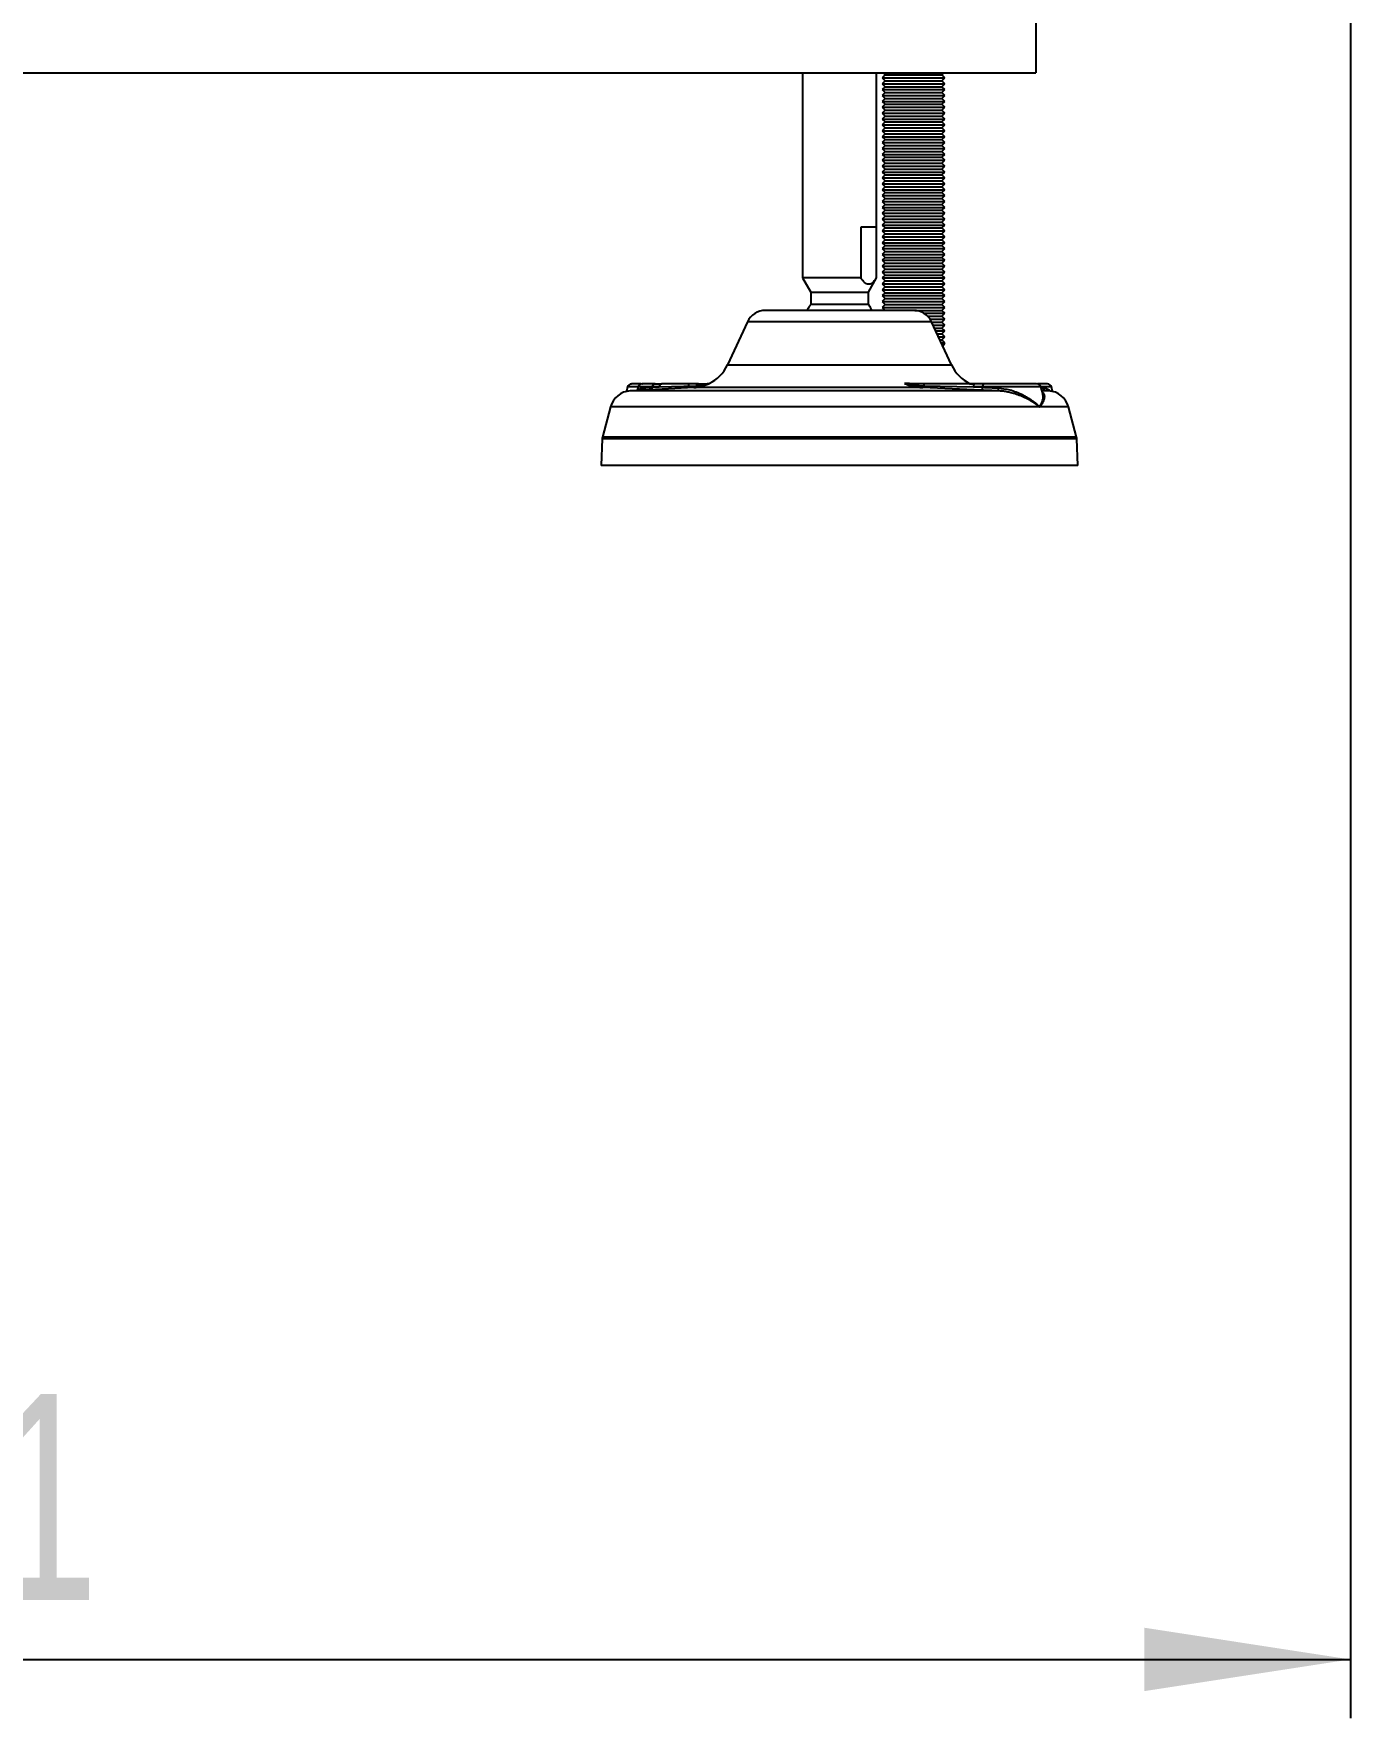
# Model space of a CAD drawing. Header units: millimetres. Extents: x 10 to 584, y 10 to 410.
# Drawn here: x 488.66 to 511.03, y 204.49 to 233.11 of the extents above; entities that cross this region are included whole.
import ezdxf

# ---------------------------------------------------------------- set-up
doc = ezdxf.new("R2010")
doc.units = ezdxf.units.MM
doc.layers.add('2', color=1, linetype='Continuous')
doc.styles.add('SLDTEXTSTYLE0', font='TXT', dxfattribs={"width": 0.7})
doc.dimstyles.new('SLDDIMSTYLE1', dxfattribs={"dimtxt": 3.5, "dimasz": 3.5, "dimexe": 0, "dimexo": 0.0625, "dimgap": 0.875, "dimtad": 1, "dimdec": 0, "dimlfac": 15, "dimrnd": 1e-09, "dimzin": 12, "dimdsep": 46, "dimtxsty": 'SLDTEXTSTYLE0', "dimsah": 1, "dimcen": 0.09, "dimadec": 0, "dimazin": 3, "dimtfac": 1, "dimtdec": 0, "dimtofl": 0, "dimtmove": 0, "dimatfit": 3, "dimfxl": 0, "dimfrac": 2, "dimtolj": 1, "dimtzin": 12, "dimarcsym": 0})

# ---------------------------------------------------------------- blocks, each defined once
blk = doc.blocks.new('_D_2')
at = {"layer": '2', "color": 1}
for p, q in [((466.283, 275.512), (466.283, 204.494)), ((511.03, 251.412), (511.03, 204.494)), ((466.283, 205.494), (511.03, 205.494))]:
    blk.add_line(p, q, dxfattribs=at)
for points in [[(466.283, 205.494), (469.783, 204.956), (469.783, 206.033)], [(511.03, 205.494), (507.53, 206.033), (507.53, 204.956)]]:
    blk.add_solid(points, dxfattribs=at)
at = {"layer": '2', "color": 1, "insert": (484.289, 210.006), "char_height": 3.5, "attachment_point": 1, "style": 'SLDTEXTSTYLE0'}
blk.add_mtext('671', dxfattribs=at)

msp = doc.modelspace()

# ---------------------------------------------------------------- linework, layer by layer
at = {"color": 7, "linetype": 'Continuous', "lineweight": 25}
for p, q in [((505.68289, 233.77832), (505.68289, 232.44498)), ((472.34955, 232.44498), (505.68289, 232.44498)), ((501.71933, 232.44498), (501.71933, 228.96348)), ((502.97978, 228.96348), (502.97978, 232.44498)), ((503.12327, 232.41165), (503.07327, 232.36165)), ((503.08993, 232.44498), (503.12327, 232.41165)), ((503.12327, 232.41165), (504.08631, 232.41165)), ((504.08631, 232.41165), (504.13593, 232.36165)), ((504.08631, 232.41165), (504.08993, 232.41165)), ((504.08993, 232.41165), (504.12327, 232.44498)), ((504.13993, 232.36165), (504.08993, 232.41165)), ((503.07327, 232.36165), (503.12327, 232.31165)), ((503.07327, 232.36165), (504.13593, 232.36165)), ((503.12327, 232.31165), (503.07327, 232.26165)), ((503.07327, 232.26165), (503.12327, 232.21165)), ((503.07327, 232.26165), (504.13593, 232.26165)), ((503.12327, 232.21165), (503.07327, 232.16165)), ((503.07327, 232.16165), (503.12327, 232.11165)), ((503.07327, 232.16165), (504.13593, 232.16165)), ((503.12327, 232.11165), (503.07327, 232.06165)), ((503.12327, 232.31165), (504.08631, 232.31165)), ((503.12327, 232.21165), (504.08631, 232.21165)), ((503.12327, 232.11165), (504.08631, 232.11165)), ((504.08631, 232.31165), (504.13593, 232.36165)), ((504.08631, 232.31165), (504.13593, 232.26165)), ((504.08631, 232.31165), (504.08993, 232.31165)), ((504.08631, 232.21165), (504.13593, 232.26165)), ((504.08631, 232.21165), (504.13593, 232.16165)), ((504.08631, 232.21165), (504.08993, 232.21165)), ((504.08631, 232.11165), (504.13593, 232.16165)), ((504.08631, 232.11165), (504.13593, 232.06165)), ((504.08631, 232.11165), (504.08993, 232.11165)), ((504.08993, 232.31165), (504.13993, 232.36165)), ((504.13993, 232.26165), (504.08993, 232.31165)), ((504.08993, 232.21165), (504.13993, 232.26165)), ((504.13993, 232.16165), (504.08993, 232.21165)), ((504.08993, 232.11165), (504.13993, 232.16165)), ((504.13993, 232.06165), (504.08993, 232.11165)), ((504.13593, 232.36165), (504.13993, 232.36165)), ((504.13593, 232.26165), (504.13993, 232.26165)), ((504.13593, 232.16165), (504.13993, 232.16165)), ((503.07327, 232.06165), (503.12327, 232.01165)), ((503.07327, 232.06165), (504.13593, 232.06165)), ((503.12327, 232.01165), (503.07327, 231.96165)), ((503.07327, 231.96165), (503.12327, 231.91165)), ((503.07327, 231.96165), (504.13593, 231.96165)), ((503.12327, 231.91165), (503.07327, 231.86165)), ((503.07327, 231.86165), (503.12327, 231.81165)), ((503.07327, 231.86165), (504.13593, 231.86165)), ((503.12327, 231.81165), (503.07327, 231.76165)), ((503.12327, 232.01165), (504.08631, 232.01165)), ((503.12327, 231.91165), (504.08631, 231.91165)), ((503.12327, 231.81165), (504.08631, 231.81165)), ((504.08631, 232.01165), (504.13593, 232.06165)), ((504.08631, 232.01165), (504.13593, 231.96165)), ((504.08631, 232.01165), (504.08993, 232.01165)), ((504.08631, 231.91165), (504.13593, 231.96165)), ((504.08631, 231.91165), (504.13593, 231.86165)), ((504.08631, 231.91165), (504.08993, 231.91165)), ((504.08631, 231.81165), (504.13593, 231.86165)), ((504.08631, 231.81165), (504.13593, 231.76165)), ((504.08631, 231.81165), (504.08993, 231.81165)), ((504.08993, 232.01165), (504.13993, 232.06165)), ((504.13993, 231.96165), (504.08993, 232.01165)), ((504.08993, 231.91165), (504.13993, 231.96165)), ((504.13993, 231.86165), (504.08993, 231.91165)), ((504.08993, 231.81165), (504.13993, 231.86165)), ((504.13993, 231.76165), (504.08993, 231.81165)), ((504.13593, 232.06165), (504.13993, 232.06165)), ((504.13593, 231.96165), (504.13993, 231.96165)), ((504.13593, 231.86165), (504.13993, 231.86165)), ((503.07327, 231.76165), (503.12327, 231.71165)), ((503.07327, 231.76165), (504.13593, 231.76165)), ((503.12327, 231.71165), (503.07327, 231.66165)), ((503.07327, 231.66165), (503.12327, 231.61165)), ((503.07327, 231.66165), (504.13593, 231.66165)), ((503.12327, 231.61165), (503.07327, 231.56165)), ((503.07327, 231.56165), (503.12327, 231.51165)), ((503.07327, 231.56165), (504.13593, 231.56165)), ((503.12327, 231.71165), (504.08631, 231.71165)), ((503.12327, 231.61165), (504.08631, 231.61165)), ((504.08631, 231.71165), (504.13593, 231.76165)), ((504.08631, 231.71165), (504.13593, 231.66165)), ((504.08631, 231.71165), (504.08993, 231.71165)), ((504.08631, 231.61165), (504.13593, 231.66165)), ((504.08631, 231.61165), (504.13593, 231.56165)), ((504.08631, 231.61165), (504.08993, 231.61165)), ((504.08631, 231.51165), (504.13593, 231.56165)), ((504.08993, 231.71165), (504.13993, 231.76165)), ((504.13993, 231.66165), (504.08993, 231.71165)), ((504.08993, 231.61165), (504.13993, 231.66165)), ((504.13993, 231.56165), (504.08993, 231.61165)), ((504.08993, 231.51165), (504.13993, 231.56165)), ((504.13593, 231.76165), (504.13993, 231.76165)), ((504.13593, 231.66165), (504.13993, 231.66165)), ((504.13593, 231.56165), (504.13993, 231.56165)), ((503.12327, 231.51165), (503.07327, 231.46165)), ((503.07327, 231.46165), (503.12327, 231.41165)), ((503.07327, 231.46165), (504.13593, 231.46165)), ((503.12327, 231.41165), (503.07327, 231.36165)), ((503.07327, 231.36165), (503.12327, 231.31165)), ((503.07327, 231.36165), (504.13593, 231.36165)), ((503.12327, 231.31165), (503.07327, 231.26165)), ((503.07327, 231.26165), (503.12327, 231.21165)), ((503.07327, 231.26165), (504.13593, 231.26165)), ((503.12327, 231.51165), (504.08631, 231.51165)), ((503.12327, 231.41165), (504.08631, 231.41165)), ((503.12327, 231.31165), (504.08631, 231.31165)), ((504.08631, 231.51165), (504.13593, 231.46165)), ((504.08631, 231.51165), (504.08993, 231.51165)), ((504.08631, 231.41165), (504.13593, 231.46165)), ((504.08631, 231.41165), (504.13593, 231.36165)), ((504.08631, 231.41165), (504.08993, 231.41165)), ((504.08631, 231.31165), (504.13593, 231.36165)), ((504.08631, 231.31165), (504.13593, 231.26165)), ((504.08631, 231.31165), (504.08993, 231.31165)), ((504.08631, 231.21165), (504.13593, 231.26165)), ((504.13993, 231.46165), (504.08993, 231.51165)), ((504.08993, 231.41165), (504.13993, 231.46165)), ((504.13993, 231.36165), (504.08993, 231.41165)), ((504.08993, 231.31165), (504.13993, 231.36165)), ((504.13993, 231.26165), (504.08993, 231.31165)), ((504.08993, 231.21165), (504.13993, 231.26165)), ((504.13593, 231.46165), (504.13993, 231.46165)), ((504.13593, 231.36165), (504.13993, 231.36165)), ((504.13593, 231.26165), (504.13993, 231.26165)), ((503.12327, 231.21165), (503.07327, 231.16165)), ((503.07327, 231.16165), (503.12327, 231.11165)), ((503.07327, 231.16165), (504.13593, 231.16165)), ((503.12327, 231.11165), (503.07327, 231.06165)), ((503.07327, 231.06165), (503.12327, 231.01165)), ((503.07327, 231.06165), (504.13593, 231.06165)), ((503.12327, 231.01165), (503.07327, 230.96165)), ((503.07327, 230.96165), (503.12327, 230.91165)), ((503.07327, 230.96165), (504.13593, 230.96165)), ((503.12327, 231.21165), (504.08631, 231.21165)), ((503.12327, 231.11165), (504.08631, 231.11165)), ((503.12327, 231.01165), (504.08631, 231.01165)), ((504.08631, 231.21165), (504.13593, 231.16165)), ((504.08631, 231.21165), (504.08993, 231.21165)), ((504.08631, 231.11165), (504.13593, 231.16165)), ((504.08631, 231.11165), (504.13593, 231.06165)), ((504.08631, 231.11165), (504.08993, 231.11165)), ((504.08631, 231.01165), (504.13593, 231.06165)), ((504.08631, 231.01165), (504.13593, 230.96165)), ((504.08631, 231.01165), (504.08993, 231.01165)), ((504.08631, 230.91165), (504.13593, 230.96165)), ((504.13993, 231.16165), (504.08993, 231.21165)), ((504.08993, 231.11165), (504.13993, 231.16165)), ((504.13993, 231.06165), (504.08993, 231.11165)), ((504.08993, 231.01165), (504.13993, 231.06165)), ((504.13993, 230.96165), (504.08993, 231.01165)), ((504.08993, 230.91165), (504.13993, 230.96165)), ((504.13593, 231.16165), (504.13993, 231.16165)), ((504.13593, 231.06165), (504.13993, 231.06165)), ((504.13593, 230.96165), (504.13993, 230.96165)), ((503.12327, 230.91165), (503.07327, 230.86165)), ((503.07327, 230.86165), (503.12327, 230.81165)), ((503.07327, 230.86165), (504.13593, 230.86165)), ((503.12327, 230.81165), (503.07327, 230.76165)), ((503.07327, 230.76165), (503.12327, 230.71165)), ((503.07327, 230.76165), (504.13593, 230.76165)), ((503.12327, 230.71165), (503.07327, 230.66165)), ((503.07327, 230.66165), (503.12327, 230.61165)), ((503.07327, 230.66165), (504.13593, 230.66165)), ((503.12327, 230.91165), (504.08631, 230.91165)), ((503.12327, 230.81165), (504.08631, 230.81165)), ((503.12327, 230.71165), (504.08631, 230.71165)), ((504.08631, 230.91165), (504.13593, 230.86165)), ((504.08631, 230.91165), (504.08993, 230.91165)), ((504.08631, 230.81165), (504.13593, 230.86165)), ((504.08631, 230.81165), (504.13593, 230.76165)), ((504.08631, 230.81165), (504.08993, 230.81165)), ((504.08631, 230.71165), (504.13593, 230.76165)), ((504.08631, 230.71165), (504.13593, 230.66165)), ((504.08631, 230.71165), (504.08993, 230.71165)), ((504.08631, 230.61165), (504.13593, 230.66165)), ((504.13993, 230.86165), (504.08993, 230.91165)), ((504.08993, 230.81165), (504.13993, 230.86165)), ((504.13993, 230.76165), (504.08993, 230.81165)), ((504.08993, 230.71165), (504.13993, 230.76165)), ((504.13993, 230.66165), (504.08993, 230.71165)), ((504.08993, 230.61165), (504.13993, 230.66165)), ((504.13593, 230.86165), (504.13993, 230.86165)), ((504.13593, 230.76165), (504.13993, 230.76165)), ((504.13593, 230.66165), (504.13993, 230.66165)), ((503.12327, 230.61165), (503.07327, 230.56165)), ((503.07327, 230.56165), (503.12327, 230.51165)), ((503.07327, 230.56165), (504.13593, 230.56165)), ((503.12327, 230.51165), (503.07327, 230.46165)), ((503.07327, 230.46165), (503.12327, 230.41165)), ((503.07327, 230.46165), (504.13593, 230.46165)), ((503.12327, 230.41165), (503.07327, 230.36165)), ((503.12327, 230.61165), (504.08631, 230.61165)), ((503.12327, 230.51165), (504.08631, 230.51165)), ((503.12327, 230.41165), (504.08631, 230.41165)), ((504.08631, 230.61165), (504.13593, 230.56165)), ((504.08631, 230.61165), (504.08993, 230.61165)), ((504.08631, 230.51165), (504.13593, 230.56165)), ((504.08631, 230.51165), (504.13593, 230.46165)), ((504.08631, 230.51165), (504.08993, 230.51165)), ((504.08631, 230.41165), (504.13593, 230.46165)), ((504.08631, 230.41165), (504.13593, 230.36165)), ((504.08631, 230.41165), (504.08993, 230.41165)), ((504.13993, 230.56165), (504.08993, 230.61165)), ((504.08993, 230.51165), (504.13993, 230.56165)), ((504.13993, 230.46165), (504.08993, 230.51165)), ((504.08993, 230.41165), (504.13993, 230.46165)), ((504.13993, 230.36165), (504.08993, 230.41165)), ((504.13593, 230.56165), (504.13993, 230.56165)), ((504.13593, 230.46165), (504.13993, 230.46165)), ((503.07327, 230.36165), (503.12327, 230.31165)), ((503.07327, 230.36165), (504.13593, 230.36165)), ((503.12327, 230.31165), (503.07327, 230.26165)), ((503.07327, 230.26165), (503.12327, 230.21165)), ((503.07327, 230.26165), (504.13593, 230.26165)), ((503.12327, 230.21165), (503.07327, 230.16165)), ((503.07327, 230.16165), (503.12327, 230.11165)), ((503.07327, 230.16165), (504.13593, 230.16165)), ((503.12327, 230.11165), (503.07327, 230.06165)), ((503.12327, 230.31165), (504.08631, 230.31165)), ((503.12327, 230.21165), (504.08631, 230.21165)), ((503.12327, 230.11165), (504.08631, 230.11165)), ((504.08631, 230.31165), (504.13593, 230.36165)), ((504.08631, 230.31165), (504.13593, 230.26165)), ((504.08631, 230.31165), (504.08993, 230.31165)), ((504.08631, 230.21165), (504.13593, 230.26165)), ((504.08631, 230.21165), (504.13593, 230.16165)), ((504.08631, 230.21165), (504.08993, 230.21165)), ((504.08631, 230.11165), (504.13593, 230.16165)), ((504.08631, 230.11165), (504.13593, 230.06165)), ((504.08631, 230.11165), (504.08993, 230.11165)), ((504.08993, 230.31165), (504.13993, 230.36165)), ((504.13993, 230.26165), (504.08993, 230.31165)), ((504.08993, 230.21165), (504.13993, 230.26165)), ((504.13993, 230.16165), (504.08993, 230.21165)), ((504.08993, 230.11165), (504.13993, 230.16165)), ((504.13993, 230.06165), (504.08993, 230.11165)), ((504.13593, 230.36165), (504.13993, 230.36165)), ((504.13593, 230.26165), (504.13993, 230.26165)), ((504.13593, 230.16165), (504.13993, 230.16165)), ((502.9789, 229.82661), (502.71162, 229.82661)), ((502.71162, 229.82661), (502.71162, 228.96349)), ((502.9789, 228.96348), (502.9789, 229.82661)), ((503.07327, 230.06165), (503.12327, 230.01165)), ((503.07327, 230.06165), (504.13593, 230.06165)), ((503.12327, 230.01165), (503.07327, 229.96165)), ((503.07327, 229.96165), (503.12327, 229.91165)), ((503.07327, 229.96165), (504.13593, 229.96165)), ((503.12327, 229.91165), (503.07327, 229.86165)), ((503.07327, 229.86165), (503.12327, 229.81165)), ((503.07327, 229.86165), (504.13593, 229.86165)), ((503.12327, 229.81165), (503.07327, 229.76165)), ((503.12327, 230.01165), (504.08631, 230.01165)), ((503.12327, 229.91165), (504.08631, 229.91165)), ((503.12327, 229.81165), (504.08631, 229.81165)), ((504.08631, 230.01165), (504.13593, 230.06165)), ((504.08631, 230.01165), (504.13593, 229.96165)), ((504.08631, 230.01165), (504.08993, 230.01165)), ((504.08631, 229.91165), (504.13593, 229.96165)), ((504.08631, 229.91165), (504.13593, 229.86165)), ((504.08631, 229.91165), (504.08993, 229.91165)), ((504.08631, 229.81165), (504.13593, 229.86165)), ((504.08631, 229.81165), (504.13593, 229.76165)), ((504.08631, 229.81165), (504.08993, 229.81165)), ((504.08993, 230.01165), (504.13993, 230.06165)), ((504.13993, 229.96165), (504.08993, 230.01165)), ((504.08993, 229.91165), (504.13993, 229.96165)), ((504.13993, 229.86165), (504.08993, 229.91165)), ((504.08993, 229.81165), (504.13993, 229.86165)), ((504.13993, 229.76165), (504.08993, 229.81165)), ((504.13593, 230.06165), (504.13993, 230.06165)), ((504.13593, 229.96165), (504.13993, 229.96165)), ((504.13593, 229.86165), (504.13993, 229.86165)), ((503.07327, 229.76165), (503.12327, 229.71165)), ((503.07327, 229.76165), (504.13593, 229.76165)), ((503.12327, 229.71165), (503.07327, 229.66165)), ((503.07327, 229.66165), (503.12327, 229.61165)), ((503.07327, 229.66165), (504.13593, 229.66165)), ((503.12327, 229.61165), (503.07327, 229.56165)), ((503.07327, 229.56165), (503.12327, 229.51165)), ((503.07327, 229.56165), (504.13593, 229.56165)), ((503.12327, 229.71165), (504.08631, 229.71165)), ((503.12327, 229.61165), (504.08631, 229.61165)), ((504.08631, 229.71165), (504.13593, 229.76165)), ((504.08631, 229.71165), (504.13593, 229.66165)), ((504.08631, 229.71165), (504.08993, 229.71165)), ((504.08631, 229.61165), (504.13593, 229.66165)), ((504.08631, 229.61165), (504.13593, 229.56165)), ((504.08631, 229.61165), (504.08993, 229.61165)), ((504.08631, 229.51165), (504.13593, 229.56165)), ((504.08993, 229.71165), (504.13993, 229.76165)), ((504.13993, 229.66165), (504.08993, 229.71165)), ((504.08993, 229.61165), (504.13993, 229.66165)), ((504.13993, 229.56165), (504.08993, 229.61165)), ((504.08993, 229.51165), (504.13993, 229.56165)), ((504.13593, 229.76165), (504.13993, 229.76165)), ((504.13593, 229.66165), (504.13993, 229.66165)), ((504.13593, 229.56165), (504.13993, 229.56165)), ((503.12327, 229.51165), (503.07327, 229.46165)), ((503.07327, 229.46165), (503.12327, 229.41165)), ((503.07327, 229.46165), (504.13593, 229.46165)), ((503.12327, 229.41165), (503.07327, 229.36165)), ((503.07327, 229.36165), (503.12327, 229.31165)), ((503.07327, 229.36165), (504.13593, 229.36165)), ((503.12327, 229.31165), (503.07327, 229.26165)), ((503.07327, 229.26165), (503.12327, 229.21165)), ((503.07327, 229.26165), (504.13593, 229.26165)), ((503.12327, 229.51165), (504.08631, 229.51165)), ((503.12327, 229.41165), (504.08631, 229.41165)), ((503.12327, 229.31165), (504.08631, 229.31165)), ((504.08631, 229.51165), (504.13593, 229.46165)), ((504.08631, 229.51165), (504.08993, 229.51165)), ((504.08631, 229.41165), (504.13593, 229.46165)), ((504.08631, 229.41165), (504.13593, 229.36165)), ((504.08631, 229.41165), (504.08993, 229.41165)), ((504.08631, 229.31165), (504.13593, 229.36165)), ((504.08631, 229.31165), (504.13593, 229.26165)), ((504.08631, 229.31165), (504.08993, 229.31165)), ((504.08631, 229.21165), (504.13593, 229.26165)), ((504.13993, 229.46165), (504.08993, 229.51165)), ((504.08993, 229.41165), (504.13993, 229.46165)), ((504.13993, 229.36165), (504.08993, 229.41165)), ((504.08993, 229.31165), (504.13993, 229.36165)), ((504.13993, 229.26165), (504.08993, 229.31165)), ((504.08993, 229.21165), (504.13993, 229.26165)), ((504.13593, 229.46165), (504.13993, 229.46165)), ((504.13593, 229.36165), (504.13993, 229.36165)), ((504.13593, 229.26165), (504.13993, 229.26165)), ((501.71998, 228.96236), (501.85955, 228.72061)), ((502.83955, 228.72061), (502.97913, 228.96236)), ((502.97718, 228.96348), (502.9789, 228.96348)), ((503.12327, 229.21165), (503.07327, 229.16165)), ((503.07327, 229.16165), (503.12327, 229.11165)), ((503.07327, 229.16165), (504.13593, 229.16165)), ((503.12327, 229.11165), (503.07327, 229.06165)), ((503.07327, 229.06165), (503.12327, 229.01165)), ((503.07327, 229.06165), (504.13593, 229.06165)), ((503.12327, 229.01165), (503.07327, 228.96165)), ((503.07327, 228.96165), (503.12327, 228.91165)), ((503.07327, 228.96165), (504.13593, 228.96165)), ((503.12327, 229.21165), (504.08631, 229.21165)), ((503.12327, 229.11165), (504.08631, 229.11165)), ((503.12327, 229.01165), (504.08631, 229.01165)), ((504.08631, 229.21165), (504.13593, 229.16165)), ((504.08631, 229.21165), (504.08993, 229.21165)), ((504.08631, 229.11165), (504.13593, 229.16165)), ((504.08631, 229.11165), (504.13593, 229.06165)), ((504.08631, 229.11165), (504.08993, 229.11165)), ((504.08631, 229.01165), (504.13593, 229.06165)), ((504.08631, 229.01165), (504.13593, 228.96165)), ((504.08631, 229.01165), (504.08993, 229.01165)), ((504.08631, 228.91165), (504.13593, 228.96165)), ((504.13993, 229.16165), (504.08993, 229.21165)), ((504.08993, 229.11165), (504.13993, 229.16165)), ((504.13993, 229.06165), (504.08993, 229.11165)), ((504.08993, 229.01165), (504.13993, 229.06165)), ((504.13993, 228.96165), (504.08993, 229.01165)), ((504.08993, 228.91165), (504.13993, 228.96165)), ((504.13593, 229.16165), (504.13993, 229.16165)), ((504.13593, 229.06165), (504.13993, 229.06165)), ((504.13593, 228.96165), (504.13993, 228.96165)), ((501.85955, 228.72061), (501.85955, 228.51745)), ((501.85955, 228.72061), (502.11213, 228.72061)), ((502.11213, 228.72061), (502.83955, 228.72061)), ((502.83955, 228.51745), (502.83955, 228.72061)), ((503.12327, 228.91165), (503.07327, 228.86165)), ((503.07327, 228.86165), (503.12327, 228.81165)), ((503.07327, 228.86165), (504.13593, 228.86165)), ((503.12327, 228.81165), (503.07327, 228.76165)), ((503.07327, 228.76165), (503.12327, 228.71165)), ((503.07327, 228.76165), (504.13593, 228.76165)), ((503.12327, 228.71165), (503.07327, 228.66165)), ((503.07327, 228.66165), (503.12327, 228.61165)), ((503.07327, 228.66165), (504.13593, 228.66165)), ((503.12327, 228.91165), (504.08631, 228.91165)), ((503.12327, 228.81165), (504.08631, 228.81165)), ((503.12327, 228.71165), (504.08631, 228.71165)), ((504.08631, 228.91165), (504.13593, 228.86165)), ((504.08631, 228.91165), (504.08993, 228.91165)), ((504.08631, 228.81165), (504.13593, 228.86165)), ((504.08631, 228.81165), (504.13593, 228.76165)), ((504.08631, 228.81165), (504.08993, 228.81165)), ((504.08631, 228.71165), (504.13593, 228.76165)), ((504.08631, 228.71165), (504.13593, 228.66165)), ((504.08631, 228.71165), (504.08993, 228.71165)), ((504.08631, 228.61165), (504.13593, 228.66165)), ((504.13993, 228.86165), (504.08993, 228.91165)), ((504.08993, 228.81165), (504.13993, 228.86165)), ((504.13993, 228.76165), (504.08993, 228.81165)), ((504.08993, 228.71165), (504.13993, 228.76165)), ((504.13993, 228.66165), (504.08993, 228.71165)), ((504.08993, 228.61165), (504.13993, 228.66165)), ((504.13593, 228.86165), (504.13993, 228.86165)), ((504.13593, 228.76165), (504.13993, 228.76165)), ((504.13593, 228.66165), (504.13993, 228.66165)), ((501.09106, 228.41165), (501.08988, 228.41165)), ((503.12327, 228.61165), (503.07327, 228.56165)), ((503.07327, 228.56165), (503.12327, 228.51165)), ((503.07327, 228.56165), (504.13593, 228.56165)), ((503.12327, 228.51165), (503.07327, 228.46165)), ((503.07327, 228.46165), (503.12327, 228.41165)), ((503.07327, 228.46165), (504.13593, 228.46165)), ((503.12327, 228.61165), (504.08631, 228.61165)), ((503.12327, 228.51165), (504.08631, 228.51165)), ((503.63135, 228.41165), (504.08631, 228.41165)), ((504.08631, 228.61165), (504.13593, 228.56165)), ((504.08631, 228.61165), (504.08993, 228.61165)), ((504.08631, 228.51165), (504.13593, 228.56165)), ((504.08631, 228.51165), (504.13593, 228.46165)), ((504.08631, 228.51165), (504.08993, 228.51165)), ((504.08631, 228.41165), (504.13593, 228.46165)), ((504.08631, 228.41165), (504.13593, 228.36165)), ((504.08631, 228.41165), (504.08993, 228.41165)), ((504.13993, 228.56165), (504.08993, 228.61165)), ((504.08993, 228.51165), (504.13993, 228.56165)), ((504.13993, 228.46165), (504.08993, 228.51165)), ((504.08993, 228.41165), (504.13993, 228.46165)), ((504.13993, 228.36165), (504.08993, 228.41165)), ((504.13593, 228.56165), (504.13993, 228.56165)), ((504.13593, 228.46165), (504.13993, 228.46165)), ((500.78771, 228.21919), (500.44508, 227.48442)), ((503.78489, 228.36165), (504.13593, 228.36165)), ((503.84735, 228.31165), (504.08631, 228.31165)), ((503.88769, 228.26165), (504.13593, 228.26165)), ((504.25403, 227.48442), (503.9114, 228.21919)), ((503.91492, 228.21165), (504.08631, 228.21165)), ((503.93823, 228.16165), (504.13593, 228.16165)), ((503.96155, 228.11165), (504.08631, 228.11165)), ((504.08631, 228.31165), (504.13593, 228.36165)), ((504.08631, 228.31165), (504.13593, 228.26165)), ((504.08631, 228.31165), (504.08993, 228.31165)), ((504.08631, 228.21165), (504.13593, 228.26165)), ((504.08631, 228.21165), (504.13593, 228.16165)), ((504.08631, 228.21165), (504.08993, 228.21165)), ((504.08631, 228.11165), (504.13593, 228.16165)), ((504.08631, 228.11165), (504.13593, 228.06165)), ((504.08631, 228.11165), (504.08993, 228.11165)), ((504.08993, 228.31165), (504.13993, 228.36165)), ((504.13993, 228.26165), (504.08993, 228.31165)), ((504.08993, 228.21165), (504.13993, 228.26165)), ((504.13993, 228.16165), (504.08993, 228.21165)), ((504.08993, 228.11165), (504.13993, 228.16165)), ((504.13993, 228.06165), (504.08993, 228.11165)), ((504.13593, 228.36165), (504.13993, 228.36165)), ((504.13593, 228.26165), (504.13993, 228.26165)), ((504.13593, 228.16165), (504.13993, 228.16165)), ((503.98486, 228.06165), (504.13593, 228.06165)), ((504.00818, 228.01165), (504.08631, 228.01165)), ((504.03149, 227.96165), (504.13593, 227.96165)), ((504.05481, 227.91165), (504.08631, 227.91165)), ((504.07781, 227.86233), (504.13526, 227.86233)), ((504.08631, 228.01165), (504.13593, 228.06165)), ((504.08631, 228.01165), (504.13593, 227.96165)), ((504.08631, 228.01165), (504.08993, 228.01165)), ((504.08631, 227.91165), (504.13593, 227.96165)), ((504.08631, 227.91165), (504.13526, 227.86233)), ((504.08631, 227.91165), (504.08993, 227.91165)), ((504.08993, 228.01165), (504.13993, 228.06165)), ((504.13993, 227.96165), (504.08993, 228.01165)), ((504.08993, 227.91165), (504.13993, 227.96165)), ((504.13925, 227.86233), (504.08993, 227.91165)), ((504.10588, 227.80213), (504.13925, 227.86233)), ((504.13526, 227.86233), (504.13925, 227.86233)), ((504.13593, 228.06165), (504.13993, 228.06165)), ((504.13593, 227.96165), (504.13993, 227.96165)), ((498.74928, 227.11224), (498.72837, 227.03418)), ((499.87576, 227.10041), (498.7945, 227.04374)), ((498.92626, 227.11224), (498.90952, 227.04977)), ((499.16905, 227.10501), (499.28438, 227.11224)), ((499.1704, 227.11224), (499.16905, 227.10501)), ((499.28438, 227.11224), (499.1704, 227.11224)), ((499.21512, 227.16165), (499.32909, 227.16165)), ((499.28438, 227.11224), (499.91488, 227.13098)), ((499.95445, 227.16165), (499.32909, 227.16165)), ((499.91488, 227.13098), (500.07102, 227.14671)), ((500.1142, 227.16328), (500.10694, 227.16165)), ((503.55957, 227.16165), (503.45665, 227.16856)), ((503.56007, 227.14671), (503.77887, 227.13098)), ((504.76224, 227.05569), (503.76413, 227.10041)), ((503.77887, 227.13098), (504.62709, 227.11224)), ((504.64265, 227.16165), (503.79162, 227.16165)), ((504.58835, 227.16176), (504.58453, 227.1621)), ((504.5849, 227.16328), (504.58836, 227.16251)), ((504.62709, 227.11224), (504.78033, 227.10501)), ((504.7808, 227.11224), (504.62709, 227.11224)), ((504.79636, 227.16165), (504.64265, 227.16165)), ((504.78033, 227.10501), (504.7808, 227.11224)), ((505.80341, 226.99818), (505.77285, 227.11224)), ((505.9046, 227.04374), (505.78959, 227.04977)), ((505.97074, 227.03418), (505.94982, 227.11224)), ((498.45952, 226.77248), (498.32211, 226.25965)), ((506.377, 226.25965), (506.23959, 226.77248)), ((498.31765, 226.2298), (498.30188, 225.77832)), ((506.39723, 225.77832), (506.38146, 226.2298)), ((506.39723, 225.77832), (498.30188, 225.77832))]:
    msp.add_line(p, q, dxfattribs=at)
at = {"color": 59, "linetype": 'Continuous', "lineweight": 25}
for p, q in [((504.08631, 232.41165), (504.11939, 232.44498)), ((503.9114, 228.21919), (500.78771, 228.21919)), ((504.10416, 227.80581), (504.13526, 227.86233)), ((500.44508, 227.48442), (504.25403, 227.48442)), ((498.92626, 227.11224), (498.74928, 227.11224)), ((505.04613, 227.04374), (498.7945, 227.04374)), ((499.1704, 227.11224), (498.92626, 227.11224)), ((503.76413, 227.10041), (499.87576, 227.10041)), ((499.95056, 227.11572), (499.98605, 227.11649)), ((500.03229, 227.1297), (500.13773, 227.16856)), ((500.13773, 227.16856), (500.1142, 227.16328)), ((500.13773, 227.16856), (500.13635, 227.16856)), ((503.53758, 227.16856), (503.45665, 227.16856)), ((504.56126, 227.15598), (504.57181, 227.15188)), ((505.77285, 227.11224), (504.7808, 227.11224)), ((505.94982, 227.11224), (505.77285, 227.11224)), ((505.77745, 227.09506), (505.80875, 227.09307)), ((505.9046, 227.04374), (505.7912, 227.04374)), ((506.23959, 226.77248), (498.45952, 226.77248)), ((506.38146, 226.2298), (498.31765, 226.2298)), ((506.377, 226.25965), (498.32211, 226.25965))]:
    msp.add_line(p, q, dxfattribs=at)
at = {"color": 7, "linetype": 'Continuous', "lineweight": 25, "flags": 128}
msp.add_lwpolyline([(503.79162, 227.16165), (503.78973, 227.16113), (503.78787, 227.15958), (503.78607, 227.15701), (503.78436, 227.15348), (503.78276, 227.14904), (503.78129, 227.14375), (503.77999, 227.1377), (503.77887, 227.13098)], dxfattribs=at)
at = {"color": 7, "linetype": 'Continuous', "lineweight": 25}
for centre, radius, start, end in [((501.08981, 228.07832), 0.33333, 90, 155), ((503.6093, 228.07832), 0.33333, 25, 90), ((499.84087, 227.76616), 0.66667, 296.309741, 335), ((504.85824, 227.76616), 0.66667, 205, 243.690259), ((498.81369, 226.67758), 0.36667, 93.000007, 165.000007), ((498.81368, 227.09498), 0.06667, 90, 165), ((498.99065, 227.09498), 0.06667, 90, 165), ((499.22334, 227.10926), 0.05303, 98.923775, 176.78544), ((499.33732, 227.10926), 0.05303, 98.923775, 176.78544), ((499.84087, 227.76616), 0.66667, 272.999998, 286.733388), ((499.95842, 227.11567), 0.04615, 94.941452, 160.61916), ((500.10755, 227.10953), 0.05213, 90.675789, 134.48802), ((500.10681, 227.22832), 0.06667, 270, 296.309741), ((503.39753, 227.14871), 0.16255, 359.295528, 4.565029), ((503.73957, 227.13109), 0.0393, 308.677949, 359.841821), ((504.57264, 227.1166), 0.04506, 41.937624, 88.716917), ((504.68565, 227.12096), 0.0592, 136.574226, 188.46821), ((504.71749, 227.10009), 0.06304, 315.233105, 4.483309), ((504.83935, 227.12096), 0.0592, 136.574226, 188.46821), ((505.20506, 227.07786), 0.16255, 174.633501, 192.116412), ((505.70845, 227.09498), 0.06667, 15, 90), ((505.88543, 227.09498), 0.06667, 15, 90), ((505.88541, 226.67758), 0.36667, 14.999993, 86.999993), ((498.4509, 226.22514), 0.13333, 165.000027, 177.999984), ((506.24821, 226.22514), 0.13333, 2.000016, 14.999973)]:
    msp.add_arc(centre, radius, start, end, dxfattribs=at)
at = {"color": 59, "linetype": 'Continuous', "lineweight": 25}
for centre, radius, start, end in [((498.94559, 227.10615), 0.06506, 306.234199, 348.394558), ((499.10676, 227.11088), 0.06257, 308.877728, 354.621535), ((499.72504, 227.13398), 0.06354, 354.405809, 25.814226), ((499.8718, 227.14477), 0.04523, 283.481711, 342.250145), ((505.86914, 227.10233), 0.06109, 188.727164, 245.028929)]:
    msp.add_arc(centre, radius, start, end, dxfattribs=at)
at = {"color": 7, "linetype": 'Continuous', "lineweight": 25}
for points, knots in [([(502.71162, 228.96349), (502.64914, 228.96349), (502.52462, 228.96349), (502.30721, 228.96348), (502.09815, 228.96348), (501.91617, 228.96348), (501.78503, 228.96348), (501.72415, 228.96348), (501.72246, 228.96348), (501.72193, 228.96348)], [0, 0, 0, 0, 0.15562071, 0.31014379, 0.46466687, 0.61918995, 0.77371303, 0.92823611, 1, 1, 1, 1]), ([(502.9789, 228.96348), (502.96217, 228.9394), (502.92892, 228.8915), (502.87042, 228.8495), (502.80506, 228.85479), (502.75204, 228.90374), (502.72229, 228.94771), (502.71162, 228.96349)], [0, 0, 0, 0, 0.209005137, 0.415635019, 0.623899568, 0.865041566, 1, 1, 1, 1]), ([(503.60803, 228.41165), (503.6084, 228.41165), (503.61015, 228.41165), (503.5967, 228.41165), (503.55315, 228.41165), (503.4576, 228.41165), (503.32495, 228.41165), (503.15211, 228.41165), (502.9404, 228.41165), (502.69967, 228.41165), (502.48595, 228.41165), (502.31443, 228.41165), (502.14855, 228.41165), (501.95182, 228.41165), (501.73575, 228.41165), (501.54051, 228.41165), (501.3679, 228.41165), (501.22683, 228.41165), (501.13083, 228.41165), (501.09208, 228.41165), (501.09129, 228.41165), (501.09108, 228.41165)], [0, 0, 0, 0, 0.00886616, 0.04106395, 0.1028014, 0.1610498, 0.21929819, 0.28103565, 0.34533977, 0.41100852, 0.47667726, 0.50886616, 0.54106395, 0.6028014, 0.6610498, 0.71929819, 0.78103565, 0.84533977, 0.91100852, 0.97667726, 1, 1, 1, 1]), ([(501.86353, 228.51949), (501.85122, 228.50307), (501.82615, 228.46966), (501.80983, 228.43121), (501.80152, 228.41165)], [0, 0, 0, 0, 0.49127213, 1, 1, 1, 1]), ([(501.86648, 228.51745), (501.86501, 228.51745), (501.86039, 228.51745), (501.91214, 228.51745), (502.01307, 228.51745), (502.15496, 228.51745), (502.318, 228.51745), (502.4847, 228.51745), (502.63652, 228.51745), (502.75449, 228.51745), (502.82834, 228.51745), (502.83351, 228.51745), (502.83587, 228.51745)], [0, 0, 0, 0, 0.0503476, 0.15774543, 0.26514325, 0.37254108, 0.4799389, 0.58733673, 0.69473455, 0.80213237, 0.9095302, 1, 1, 1, 1]), ([(502.89879, 228.41165), (502.88825, 228.43486), (502.87115, 228.47249), (502.84643, 228.50554), (502.83695, 228.51821)], [0, 0, 0, 0, 0.616510604, 1, 1, 1, 1]), ([(502.86402, 228.47987), (502.86395, 228.48001), (502.85704, 228.49356), (502.84733, 228.50542), (502.83772, 228.51716)], [0, 0, 0, 0, 0.010379405, 1, 1, 1, 1]), ([(498.97542, 227.16165), (498.93452, 227.16165), (498.8514, 227.16165), (498.80475, 227.16165), (498.81708, 227.16165), (498.81868, 227.16165)], [0, 0, 0, 0, 0.45745082, 0.92957815, 1, 1, 1, 1]), ([(499.21512, 227.16165), (499.16492, 227.16165), (499.0617, 227.16165), (498.9912, 227.16165), (498.9986, 227.16165), (499.00087, 227.16165)], [0, 0, 0, 0, 0.39640921, 0.81503482, 1, 1, 1, 1]), ([(499.00931, 227.09307), (499.03156, 227.0949), (499.07604, 227.09856), (499.13805, 227.10286), (499.16905, 227.10501)], [0, 0, 0, 0, 0.49999981, 1, 1, 1, 1]), ([(499.87881, 227.10041), (499.89462, 227.10175), (499.93737, 227.10539), (499.98898, 227.11295), (500.02425, 227.12659), (500.03229, 227.1297)], [0, 0, 0, 0, 0.31186837, 0.8430835, 1, 1, 1, 1]), ([(499.95445, 227.16165), (499.98229, 227.16165), (500.0379, 227.16165), (500.08394, 227.16165), (500.10694, 227.16165)], [0, 0, 0, 0, 0.50056189, 1, 1, 1, 1]), ([(500.07102, 227.14671), (500.07102, 227.14671), (500.07102, 227.14671), (500.07103, 227.14672), (500.07104, 227.14672), (500.07108, 227.14673), (500.07126, 227.14676), (500.07196, 227.14689), (500.07476, 227.14742), (500.08584, 227.14974), (500.10759, 227.15556), (500.12676, 227.16383), (500.13773, 227.16856)], [0, 0, 0, 0, 0.00001283, 0.00004096, 0.0001431, 0.00053092, 0.00204065, 0.00799592, 0.03164095, 0.12573737, 0.49956403, 1, 1, 1, 1]), ([(503.45665, 227.16856), (503.48096, 227.15894), (503.52957, 227.13969), (503.61238, 227.11819), (503.6908, 227.10497), (503.74407, 227.10166), (503.76413, 227.10041)], [0, 0, 0, 0, 0.249988355, 0.500001506, 0.811683268, 1, 1, 1, 1]), ([(503.45665, 227.16856), (503.47366, 227.16379), (503.49212, 227.15862), (503.51803, 227.15325), (503.53314, 227.15045), (503.5485, 227.14817), (503.55708, 227.14708), (503.55928, 227.14681), (503.55985, 227.14674), (503.56, 227.14672), (503.56005, 227.14672), (503.56006, 227.14672), (503.56007, 227.14671)], [0, 0, 0, 0, 0.50018252, 0.54305017, 0.7500894, 0.93590067, 0.98322734, 0.99543749, 0.99867501, 0.99957659, 0.99984807, 1, 1, 1, 1]), ([(503.79162, 227.16165), (503.75337, 227.16165), (503.67695, 227.16165), (503.59866, 227.16165), (503.55957, 227.16165)], [0, 0, 0, 0, 0.50056189, 1, 1, 1, 1]), ([(504.57365, 227.16165), (504.58977, 227.16165), (504.60787, 227.16165), (504.6287, 227.16165), (504.63098, 227.16165)], [0, 0, 0, 0, 0.890380896, 1, 1, 1, 1]), ([(505.04613, 227.04374), (504.99828, 227.04558), (504.90256, 227.04924), (504.80901, 227.05354), (504.76224, 227.05569)], [0, 0, 0, 0, 0.50000001, 1, 1, 1, 1]), ([(504.78033, 227.10501), (504.82364, 227.10286), (504.91026, 227.09856), (504.9989, 227.0949), (505.04323, 227.09307)], [0, 0, 0, 0, 0.50000012, 1, 1, 1, 1]), ([(505.69824, 227.16165), (505.69975, 227.16165), (505.70382, 227.16165), (505.62515, 227.16165), (505.47919, 227.16165), (505.27262, 227.16165), (505.03281, 227.16165), (504.87373, 227.16165), (504.79636, 227.16165)], [0, 0, 0, 0, 0.103383308, 0.278774782, 0.454166257, 0.639387391, 0.824608526, 1, 1, 1, 1]), ([(505.88042, 227.16165), (505.87575, 227.16165), (505.86564, 227.16165), (505.79752, 227.16165), (505.73009, 227.16165), (505.72157, 227.16165)], [0, 0, 0, 0, 0.42864627, 0.92779383, 1, 1, 1, 1])]:
    msp.add_open_spline(points, degree=3, knots=knots, dxfattribs=at)
at = {"color": 59, "linetype": 'Continuous', "lineweight": 25}
for points, knots in [([(498.92328, 227.04875), (498.9265, 227.05331), (498.94424, 227.07846), (498.98002, 227.08649), (499.00931, 227.09307)], [0, 0, 0, 0, 0.18135541, 1, 1, 1, 1]), ([(505.04323, 227.09307), (505.11092, 227.08498), (505.25836, 227.06736), (505.40973, 227.00335), (505.51109, 226.95004), (505.56671, 226.91696), (505.63055, 226.87449), (505.68412, 226.83332), (505.72241, 226.80036), (505.73898, 226.7851), (505.74676, 226.77808), (505.75028, 226.77456), (505.75171, 226.77372), (505.75231, 226.7736), (505.75364, 226.77442), (505.76201, 226.79139), (505.77766, 226.81902), (505.7937, 226.86076), (505.80878, 226.91706), (505.81372, 226.96509), (505.80354, 226.99302), (505.80182, 226.99775)], [0, 0, 0, 0, 0.14825428, 0.32290965, 0.37407785, 0.42817942, 0.4853323, 0.57311745, 0.61141938, 0.62908837, 0.63810206, 0.64264886, 0.64329535, 0.64391547, 0.6451724, 0.65023838, 0.71100367, 0.77163284, 0.83200921, 0.9715658, 1, 1, 1, 1]), ([(505.79705, 227.02193), (505.80128, 227.019), (505.81459, 227.0098), (505.82615, 226.98484), (505.83184, 226.95062), (505.82659, 226.91015), (505.81558, 226.87792), (505.80494, 226.85498), (505.79928, 226.84381), (505.79287, 226.83215), (505.78135, 226.81276), (505.76869, 226.79394), (505.75685, 226.77853), (505.75358, 226.77471), (505.75265, 226.77375), (505.75235, 226.77352), (505.75223, 226.77344), (505.75213, 226.77346), (505.75173, 226.77364), (505.75032, 226.77465), (505.74512, 226.77846), (505.71123, 226.80476), (505.64795, 226.8488), (505.55162, 226.90353), (505.45551, 226.94857), (505.3588, 226.98517), (505.27009, 227.01119), (505.19066, 227.02835), (505.11915, 227.03946), (505.07052, 227.04231), (505.04613, 227.04374)], [0, 0, 0, 0, 0.03072374, 0.09672507, 0.16918171, 0.23489406, 0.30769322, 0.3241903, 0.34123223, 0.35881969, 0.37695314, 0.42801751, 0.44121266, 0.44471856, 0.44569972, 0.44599844, 0.44617135, 0.44623893, 0.44633731, 0.44759705, 0.45108333, 0.46426205, 0.5624409, 0.64572677, 0.72307619, 0.79552955, 0.86153425, 0.9083361, 0.95404788, 1, 1, 1, 1]), ([(505.80875, 227.09307), (505.84796, 227.08685), (505.90118, 227.07841), (505.92607, 227.04501), (505.93262, 227.03622)], [0, 0, 0, 0, 0.73671922, 1, 1, 1, 1])]:
    msp.add_open_spline(points, degree=3, knots=knots, dxfattribs=at)

# ---------------------------------------------------------------- dimensions: what is measured, and where the dimension line sits
at = {"layer": '2', "color": 1}
dim = msp.add_linear_dim(base=(511.02955, 205.49412), p1=(466.28289, 276.51165), p2=(511.02955, 252.41165), dimstyle='SLDDIMSTYLE1', dxfattribs=at)
dim.commit()
dim.dimension.update_dxf_attribs({"geometry": '_D_2', "text_midpoint": (488.65622, 205.49412), "dimtype": 160})

doc.saveas('drawing.dxf')
